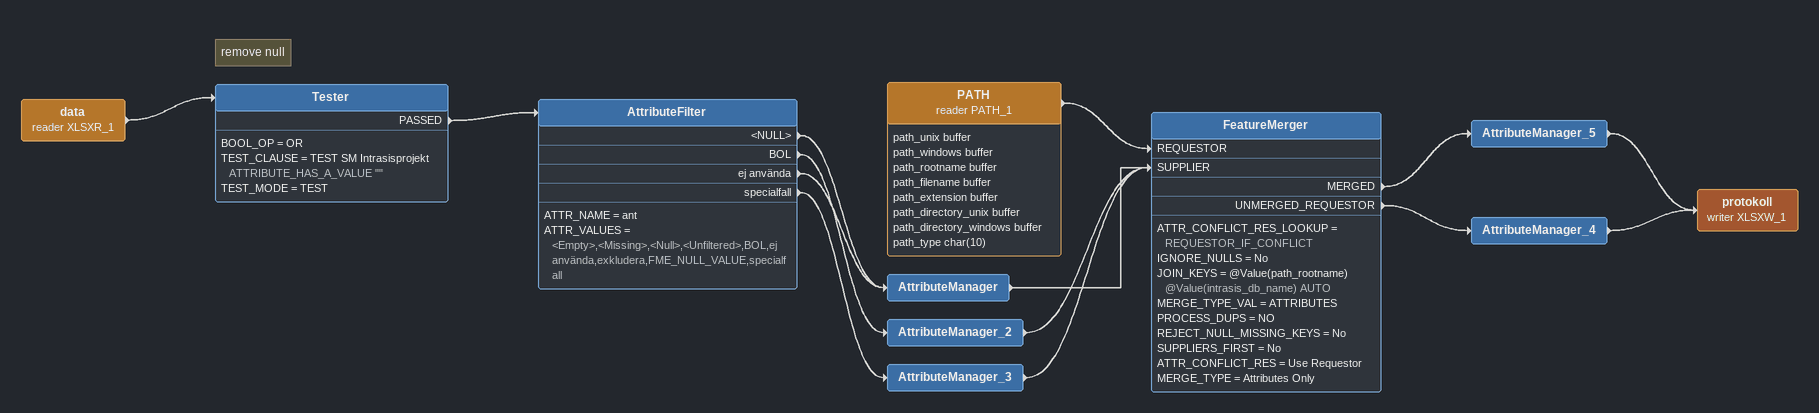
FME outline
data (reader XLSXR_1)
    -> Tester
Note: remove null
Tester
    BOOL_OP = OR
    TEST_CLAUSE = TEST SM Intrasisprojekt ATTRIBUTE_HAS_A_VALUE ""
    TEST_MODE = TEST
    PASSED -> AttributeFilter
AttributeFilter
    ATTR_NAME = ant
    ATTR_VALUES = <Empty>,<Missing>,<Null>,<Unfiltered>,BOL,ej använda,exkludera,FME_NULL_VALUE,specialfall
    <NULL> -> AttributeManager
    BOL -> AttributeManager_2
    ej använda -> AttributeManager
    specialfall -> AttributeManager_3
AttributeManager
    -> FeatureMerger [SUPPLIER]
AttributeManager_2
    -> FeatureMerger [SUPPLIER]
AttributeManager_3
    -> FeatureMerger [SUPPLIER]
PATH (reader PATH_1)
    attributes: path_unix buffer, path_windows buffer, path_rootname buffer, path_filename buffer, path_extension buffer, path_directory_unix buffer, path_directory_windows buffer, path_type char(10)
    -> FeatureMerger [REQUESTOR]
FeatureMerger
    ATTR_CONFLICT_RES_LOOKUP = REQUESTOR_IF_CONFLICT
    IGNORE_NULLS = No
    JOIN_KEYS = @Value(path_rootname) @Value(intrasis_db_name) AUTO
    MERGE_TYPE_VAL = ATTRIBUTES
    PROCESS_DUPS = NO
    REJECT_NULL_MISSING_KEYS = No
    SUPPLIERS_FIRST = No
    ATTR_CONFLICT_RES = Use Requestor
    MERGE_TYPE = Attributes Only
    MERGED -> AttributeManager_5
    UNMERGED_REQUESTOR -> AttributeManager_4
AttributeManager_5
    -> protokoll (writer XLSXW_1)
AttributeManager_4
    -> protokoll (writer XLSXW_1)
protokoll (writer XLSXW_1)
